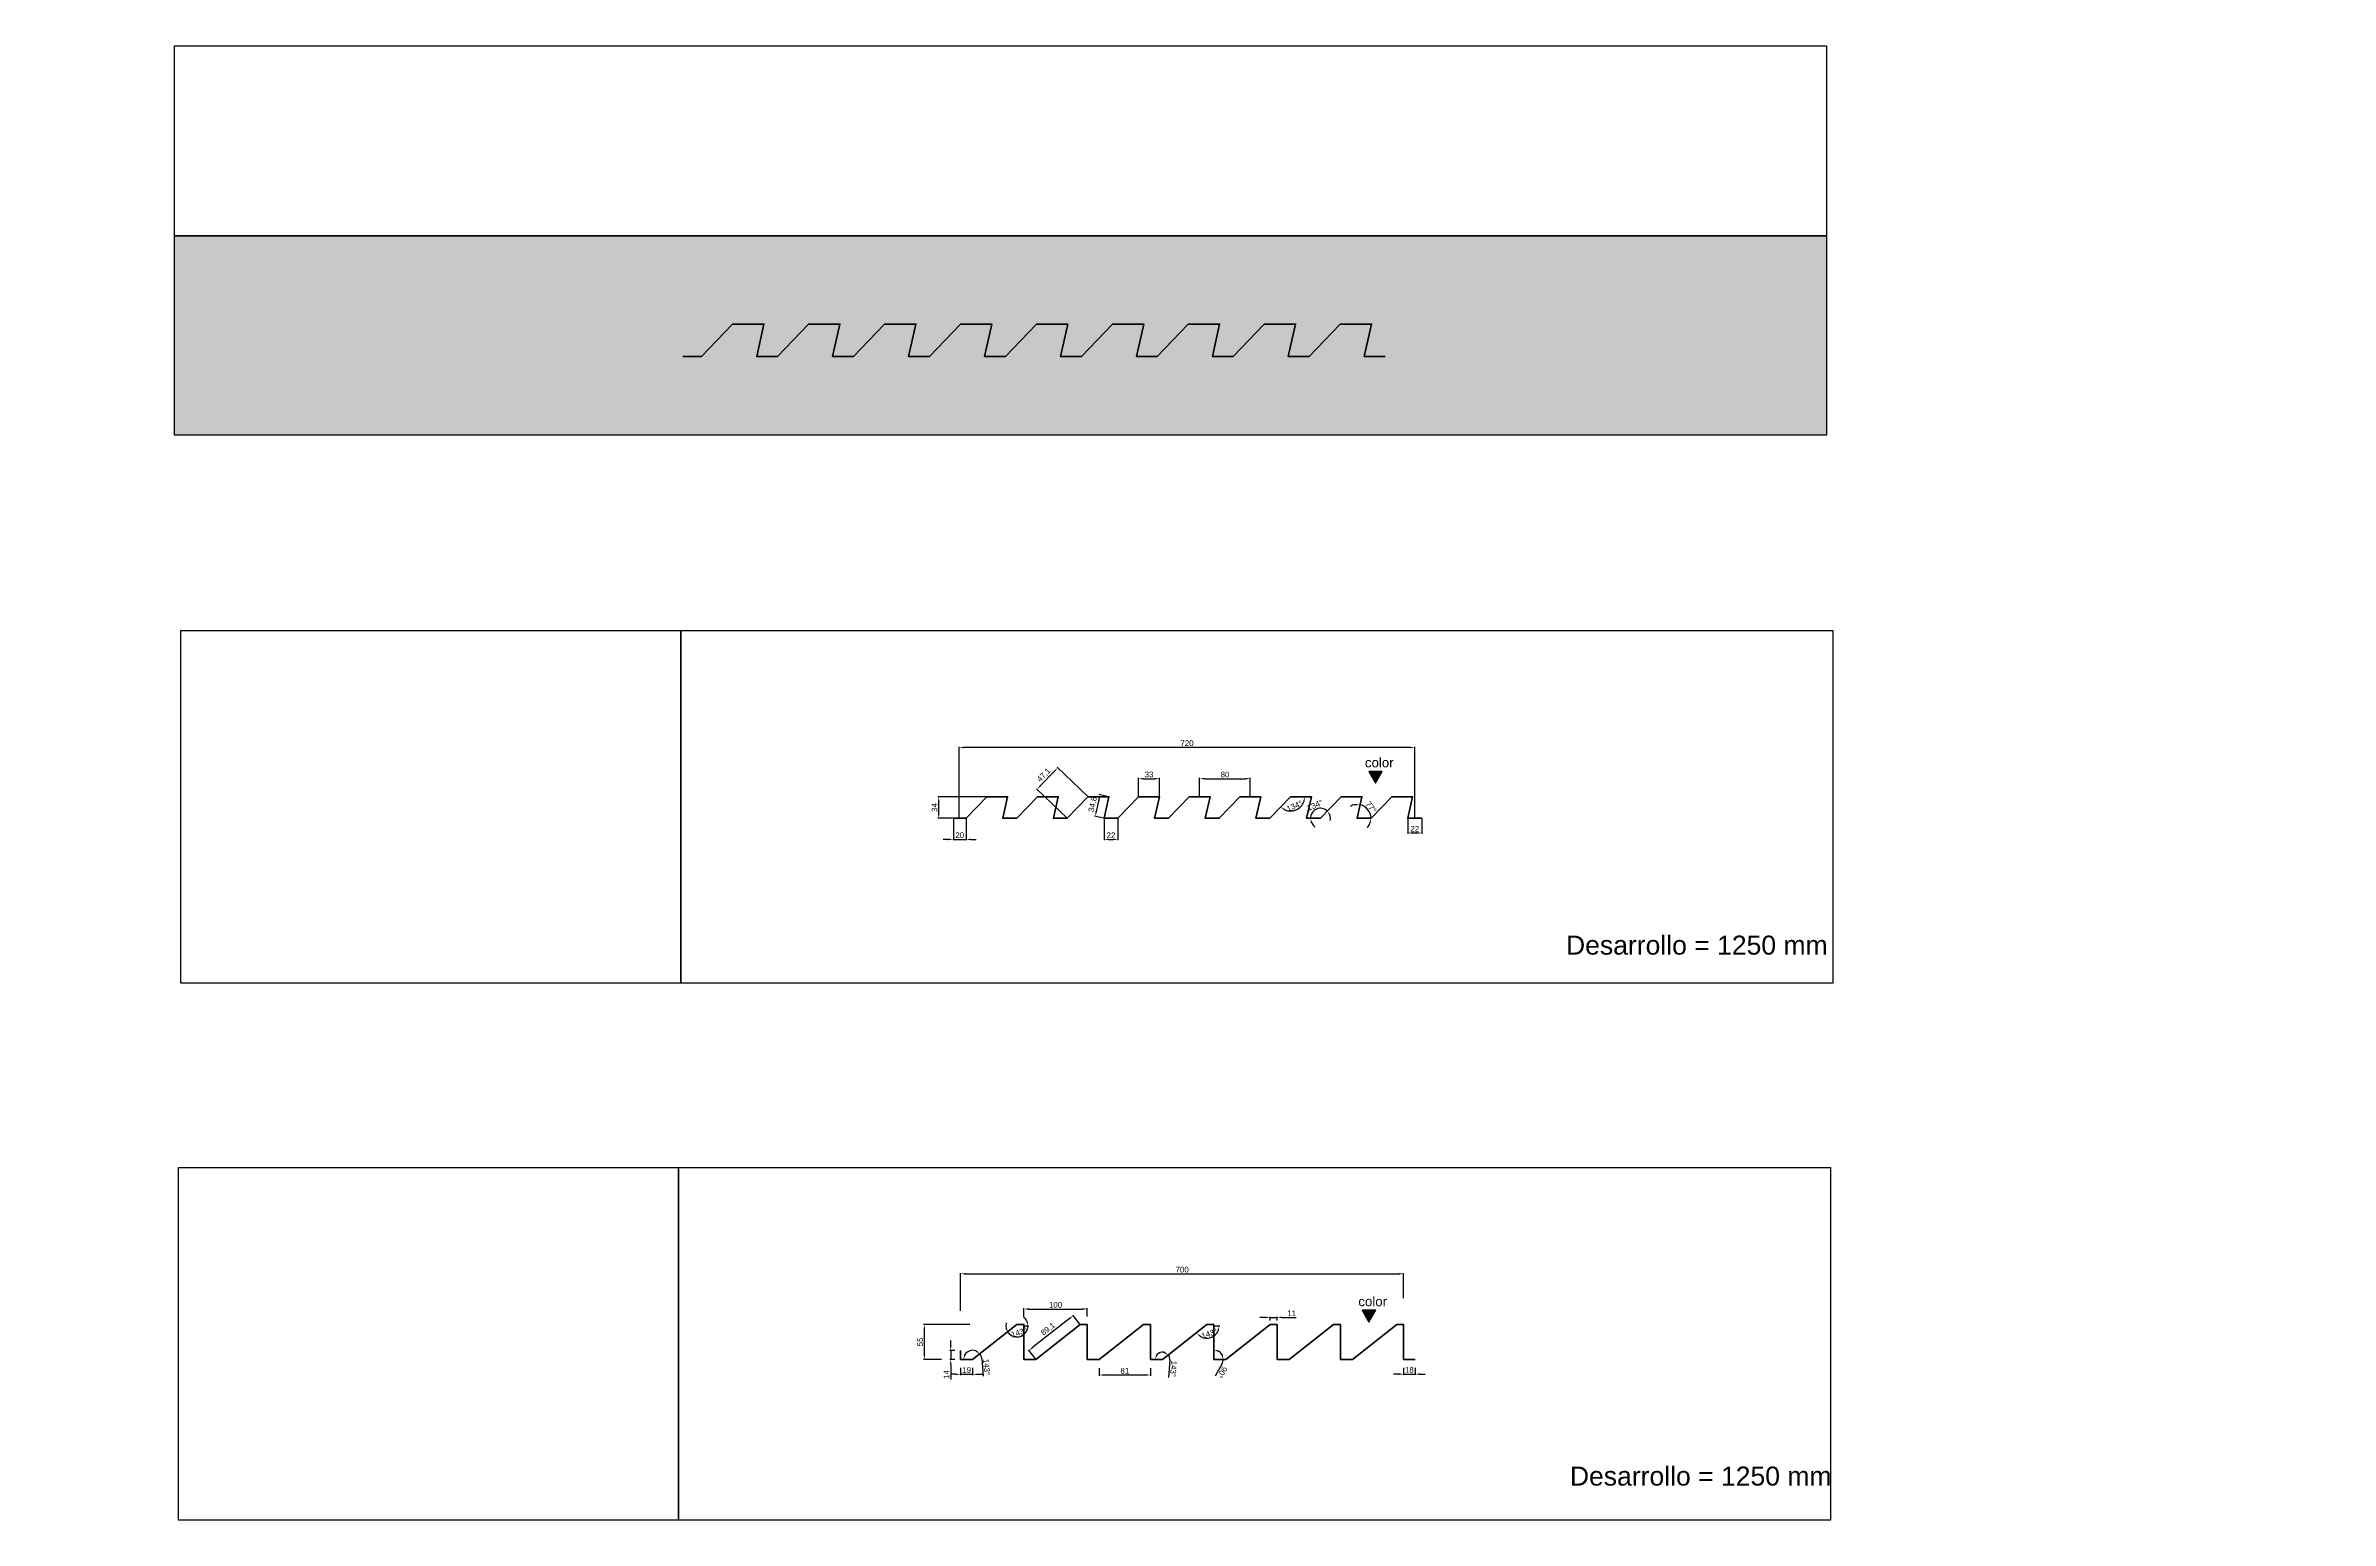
# Model space of a CAD drawing. Header units: millimetres. Extents: x 4334 to 41995838936, y 18500 to 30334.
# Drawn here: x 11554 to 15164, y 27986 to 30316 of the extents above; entities that cross this region are included whole.
import ezdxf

# ---------------------------------------------------------------- set-up
doc = ezdxf.new("R2010")
doc.units = ezdxf.units.MM
doc.layers.add('ANOTACIONES', color=7, linetype='Continuous', plot=False)
for name, color, linetype, lineweight in [('COTAS1', 7, 'Continuous', 0), ('FIBRA NEUTRA', 1, 'Continuous', 40), ('PERFIL ENCABEZADO', 254, 'Continuous', 60), ('RELLENO', 251, 'Continuous', 60)]:
    doc.layers.add(name, color=color, linetype=linetype, lineweight=lineweight)
doc.layers.add('RECUADROS', color=253, linetype='Continuous')
doc.styles.get("Standard").update_dxf_attribs({"font": 'arial.ttf'})
doc.dimstyles.new('ISO-25', dxfattribs={"dimtxt": 9, "dimasz": 8, "dimexe": 1.25, "dimexo": 0.625, "dimgap": 2, "dimtad": 1, "dimdec": 1, "dimtxsty": 'Standard', "dimcen": 2.5, "dimadec": 0, "dimazin": 0, "dimtfac": 1, "dimtdec": 1, "dimtmove": 0, "dimatfit": 3, "dimfxl": 1, "dimarcsym": 0})

# ---------------------------------------------------------------- blocks, each defined once
blk = doc.blocks.new('*D34')
at = {"layer": 'COTAS1', "color": 0, "lineweight": -2, "transparency": 16777216}
for p, q in [((13100, 28308.1), (13100, 28321.1)), ((13108, 28319.8), (13192, 28319.8)), ((13200, 28308.1), (13200, 28321.1))]:
    blk.add_line(p, q, dxfattribs=at)
at = {"layer": 'COTAS1', "color": 0, "transparency": 16777216}
for points in [[(13108, 28321.2), (13108, 28318.5), (13100, 28319.8)], [(13192, 28321.2), (13192, 28318.5), (13200, 28319.8)]]:
    blk.add_solid(points, dxfattribs=at)
at = {"layer": 'Defpoints', "color": 0, "transparency": 16777216}
for p in [(13100, 28307.4), (13200, 28319.8), (13200, 28307.4)]:
    blk.add_point(p, dxfattribs=at)
at = {"layer": 'COTAS1', "color": 0, "transparency": 16777216, "insert": (13150, 28326.4), "char_height": 9, "attachment_point": 5}
blk.add_mtext('100', dxfattribs=at)
blk = doc.blocks.new('*D35')
at = {"layer": 'COTAS1', "color": 0, "lineweight": -2, "transparency": 16777216}
for p, q in [((13000, 28316.8), (13000, 28376.6)), ((13008, 28375.4), (13692, 28375.4)), ((13700, 28336.8), (13700, 28376.6))]:
    blk.add_line(p, q, dxfattribs=at)
at = {"layer": 'COTAS1', "color": 0, "transparency": 16777216}
for points in [[(13008, 28376.7), (13008, 28374.1), (13000, 28375.4)], [(13692, 28376.7), (13692, 28374.1), (13700, 28375.4)]]:
    blk.add_solid(points, dxfattribs=at)
at = {"layer": 'Defpoints', "color": 0, "transparency": 16777216}
for p in [(13700, 28375.4), (13000, 28316.2), (13700, 28336.2)]:
    blk.add_point(p, dxfattribs=at)
at = {"layer": 'COTAS1', "color": 0, "transparency": 16777216, "insert": (13350, 28382), "char_height": 9, "attachment_point": 5}
blk.add_mtext('700', dxfattribs=at)
blk = doc.blocks.new('*D36')
at = {"layer": 'COTAS1', "color": 0, "lineweight": -2, "transparency": 16777216}
for p, q in [((12984.3, 28262.2), (12984.3, 28270.2)), ((12990.6, 28254.2), (12983, 28254.2)), ((12990.6, 28240.2), (12983, 28240.2)), ((12984.3, 28254.2), (12984.3, 28240.2)), ((12984.3, 28232.2), (12984.3, 28208.2))]:
    blk.add_line(p, q, dxfattribs=at)
at = {"layer": 'COTAS1', "color": 0, "transparency": 16777216}
for points in [[(12983, 28262.2), (12985.6, 28262.2), (12984.3, 28254.2)], [(12983, 28232.2), (12985.6, 28232.2), (12984.3, 28240.2)]]:
    blk.add_solid(points, dxfattribs=at)
at = {"layer": 'Defpoints', "color": 0, "transparency": 16777216}
for p in [(12984.3, 28240.2), (12991.2, 28254.2), (12991.2, 28240.2)]:
    blk.add_point(p, dxfattribs=at)
at = {"layer": 'COTAS1', "color": 0, "transparency": 16777216, "insert": (12977.8, 28216.2), "char_height": 9, "attachment_point": 5, "rotation": 90}
blk.add_mtext('14', dxfattribs=at)
blk = doc.blocks.new('*D37')
at = {"layer": 'COTAS1', "color": 0, "lineweight": -2, "transparency": 16777216}
for p, q in [((13014.3, 28295.2), (12941.4, 28295.2)), ((12942.7, 28248.2), (12942.7, 28287.2)), ((12969.8, 28240.2), (12941.4, 28240.2))]:
    blk.add_line(p, q, dxfattribs=at)
at = {"layer": 'COTAS1', "color": 0, "transparency": 16777216}
for points in [[(12941.3, 28287.2), (12944, 28287.2), (12942.7, 28295.2)], [(12941.3, 28248.2), (12944, 28248.2), (12942.7, 28240.2)]]:
    blk.add_solid(points, dxfattribs=at)
at = {"layer": 'Defpoints', "color": 0, "transparency": 16777216}
for p in [(12942.7, 28295.2), (13014.9, 28295.2), (12970.4, 28240.2)]:
    blk.add_point(p, dxfattribs=at)
at = {"layer": 'COTAS1', "color": 0, "transparency": 16777216, "insert": (12936.1, 28267.7), "char_height": 9, "attachment_point": 5, "rotation": 90}
blk.add_mtext('55', dxfattribs=at)
blk = doc.blocks.new('*D38')
at = {"layer": 'COTAS1', "color": 0, "lineweight": -2, "transparency": 16777216}
for p, q in [((13171.6, 28304.4), (13114.1, 28259.3)), ((13188.6, 28295.7), (13177.1, 28310.3)), ((13118.6, 28240.7), (13107.1, 28255.3))]:
    blk.add_line(p, q, dxfattribs=at)
at = {"layer": 'COTAS1', "color": 0, "transparency": 16777216}
for points in [[(13170.8, 28305.4), (13172.4, 28303.3), (13177.9, 28309.3)], [(13113.3, 28260.3), (13115, 28258.2), (13107.8, 28254.3)]]:
    blk.add_solid(points, dxfattribs=at)
at = {"layer": 'Defpoints', "color": 0, "transparency": 16777216}
for p in [(13189, 28295.2), (13107.8, 28254.3), (13119, 28240.2)]:
    blk.add_point(p, dxfattribs=at)
at = {"layer": 'COTAS1', "color": 0, "transparency": 16777216, "insert": (13138.3, 28287.7), "char_height": 9, "attachment_point": 5, "rotation": 38.1406}
blk.add_mtext('89,1', dxfattribs=at)
blk = doc.blocks.new('*D39')
at = {"layer": 'COTAS1', "color": 0, "lineweight": -2, "transparency": 16777216}
for p, q in [((13219, 28226.3), (13219, 28214.3)), ((13227, 28215.6), (13292, 28215.6)), ((13300, 28226.3), (13300, 28214.3))]:
    blk.add_line(p, q, dxfattribs=at)
at = {"layer": 'COTAS1', "color": 0, "transparency": 16777216}
for points in [[(13227, 28216.9), (13227, 28214.2), (13219, 28215.6)], [(13292, 28216.9), (13292, 28214.2), (13300, 28215.6)]]:
    blk.add_solid(points, dxfattribs=at)
at = {"layer": 'Defpoints', "color": 0, "transparency": 16777216}
for p in [(13219, 28226.9), (13300, 28226.9), (13300, 28215.6)]:
    blk.add_point(p, dxfattribs=at)
at = {"layer": 'COTAS1', "color": 0, "transparency": 16777216, "insert": (13259.5, 28222.1), "char_height": 9, "attachment_point": 5}
blk.add_mtext('81', dxfattribs=at)
blk = doc.blocks.new('*D40')
at = {"layer": 'COTAS1', "color": 0, "lineweight": -2, "transparency": 16777216}
for p, q in [((13481, 28306.5), (13473, 28306.5)), ((13489, 28301.4), (13489, 28307.7)), ((13489, 28306.5), (13500, 28306.5)), ((13500, 28301.4), (13500, 28307.7)), ((13508, 28306.5), (13530.3, 28306.5))]:
    blk.add_line(p, q, dxfattribs=at)
at = {"layer": 'COTAS1', "color": 0, "transparency": 16777216}
for points in [[(13481, 28307.8), (13481, 28305.2), (13489, 28306.5)], [(13508, 28307.8), (13508, 28305.2), (13500, 28306.5)]]:
    blk.add_solid(points, dxfattribs=at)
at = {"layer": 'Defpoints', "color": 0, "transparency": 16777216}
for p in [(13500, 28306.5), (13489, 28300.8), (13500, 28300.8)]:
    blk.add_point(p, dxfattribs=at)
at = {"layer": 'COTAS1', "color": 0, "transparency": 16777216, "insert": (13523.1, 28313), "char_height": 9, "attachment_point": 5}
blk.add_mtext('11', dxfattribs=at)
blk = doc.blocks.new('*D41')
at = {"layer": 'COTAS1', "color": 0, "lineweight": -2, "transparency": 16777216}
blk.add_line((13100.6, 28293.2), (13107.8, 28293.2), dxfattribs=at)
for start, end in [(26.3791, 52.7581), (164.3564, 190.7354), (217.1145, 0)]:
    blk.add_arc((13089, 28293.2), 17.5, start, end, dxfattribs=at)
at = {"layer": 'COTAS1', "color": 0, "transparency": 16777216}
for points in [[(13073, 28290.5), (13070.6, 28289.4), (13075, 28282.6)], [(13106, 28301.3), (13103.4, 28300.7), (13106.5, 28293.2)]]:
    blk.add_solid(points, dxfattribs=at)
at = {"layer": 'Defpoints', "color": 0, "transparency": 16777216}
for p in [(13087.4, 28275.7), (13089, 28293.2), (13089, 28293.2), (13100, 28293.2), (13019, 28240.2)]:
    blk.add_point(p, dxfattribs=at)
at = {"layer": 'COTAS1', "color": 0, "transparency": 16777216, "insert": (13092.5, 28282.8), "char_height": 9, "attachment_point": 5, "rotation": 18.5572}
blk.add_mtext('143°', dxfattribs=at)
blk = doc.blocks.new('*D42')
at = {"layer": 'COTAS1', "color": 0, "lineweight": -2, "transparency": 16777216}
blk.add_line((13033.3, 28241.4), (13035.6, 28213.7), dxfattribs=at)
for start, end in [(69.4852, 147.6293), (4.7438, 37.1145)]:
    blk.add_arc((13019, 28240.2), 14.4, start, end, dxfattribs=at)
at = {"layer": 'COTAS1', "color": 0, "transparency": 16777216}
for points in [[(13008.1, 28247.5), (13005.6, 28248.2), (13004.6, 28240.2)], [(13024.8, 28254.7), (13023.2, 28252.6), (13030.4, 28248.8)]]:
    blk.add_solid(points, dxfattribs=at)
at = {"layer": 'Defpoints', "color": 0, "transparency": 16777216}
for p in [(13089, 28293.2), (13000, 28240.2), (13009.3, 28250.8), (13019, 28240.2), (13019, 28240.2)]:
    blk.add_point(p, dxfattribs=at)
at = {"layer": 'COTAS1', "color": 0, "transparency": 16777216, "insert": (13041, 28228.1), "char_height": 9, "attachment_point": 5, "rotation": 274.7438}
blk.add_mtext('143°', dxfattribs=at)
blk = doc.blocks.new('*D43')
at = {"layer": 'COTAS1', "color": 0, "lineweight": -2, "transparency": 16777216}
for p, q in [((12992, 28216.6), (12984, 28216.6)), ((13000, 28226.8), (13000, 28215.3)), ((13000, 28216.6), (13019, 28216.6)), ((13019, 28226.8), (13019, 28215.3)), ((13027, 28216.6), (13035, 28216.6))]:
    blk.add_line(p, q, dxfattribs=at)
at = {"layer": 'COTAS1', "color": 0, "transparency": 16777216}
for points in [[(12992, 28217.9), (12992, 28215.3), (13000, 28216.6)], [(13027, 28217.9), (13027, 28215.3), (13019, 28216.6)]]:
    blk.add_solid(points, dxfattribs=at)
at = {"layer": 'Defpoints', "color": 0, "transparency": 16777216}
for p in [(13000, 28227.5), (13019, 28227.5), (13019, 28216.6)]:
    blk.add_point(p, dxfattribs=at)
at = {"layer": 'COTAS1', "color": 0, "transparency": 16777216, "insert": (13009.5, 28223.2), "char_height": 9, "attachment_point": 5}
blk.add_mtext('19', dxfattribs=at)
blk = doc.blocks.new('*D44')
at = {"layer": 'COTAS1', "color": 0, "lineweight": -2, "transparency": 16777216}
for p, q in [((13692, 28216.8), (13684, 28216.8)), ((13700, 28226.9), (13700, 28215.6)), ((13700, 28216.8), (13718, 28216.8)), ((13718, 28226.9), (13718, 28215.6)), ((13726, 28216.8), (13734, 28216.8))]:
    blk.add_line(p, q, dxfattribs=at)
at = {"layer": 'COTAS1', "color": 0, "transparency": 16777216}
for points in [[(13692, 28218.2), (13692, 28215.5), (13700, 28216.8)], [(13726, 28218.2), (13726, 28215.5), (13718, 28216.8)]]:
    blk.add_solid(points, dxfattribs=at)
at = {"layer": 'Defpoints', "color": 0, "transparency": 16777216}
for p in [(13700, 28227.6), (13718, 28227.6), (13718, 28216.8)]:
    blk.add_point(p, dxfattribs=at)
at = {"layer": 'COTAS1', "color": 0, "transparency": 16777216, "insert": (13709, 28223.4), "char_height": 9, "attachment_point": 5}
blk.add_mtext('18', dxfattribs=at)
blk = doc.blocks.new('*D45')
at = {"layer": 'COTAS1', "color": 0, "lineweight": -2, "transparency": 16777216}
blk.add_line((13413, 28232.5), (13402, 28213.8), dxfattribs=at)
for start, end in [(30.6215, 59.3785), (329.3785, 0)]:
    blk.add_arc((13400, 28240.2), 15.1, start, end, dxfattribs=at)
at = {"layer": 'COTAS1', "color": 0, "transparency": 16777216}
for points in [[(13407.4, 28251.9), (13408.1, 28254.5), (13400, 28255.3)], [(13414.3, 28248.2), (13411.7, 28247.5), (13415.1, 28240.2)]]:
    blk.add_solid(points, dxfattribs=at)
at = {"layer": 'Defpoints', "color": 0, "transparency": 16777216}
for p in [(13400, 28293.2), (13400, 28240.2), (13400, 28240.2), (13407.6, 28253.3), (13419, 28240.2)]:
    blk.add_point(p, dxfattribs=at)
at = {"layer": 'COTAS1', "color": 0, "transparency": 16777216, "insert": (13413.2, 28219.8), "char_height": 9, "attachment_point": 5, "rotation": 239.3785}
blk.add_mtext('90°', dxfattribs=at)
blk = doc.blocks.new('*D46')
at = {"layer": 'COTAS1', "color": 0, "lineweight": -2, "transparency": 16777216}
blk.add_line((13330.4, 28239.5), (13328.7, 28211.7), dxfattribs=at)
for start, end in [(77.7712, 139.3433), (356.4578, 37.1145)]:
    blk.add_arc((13319, 28240.2), 11.5, start, end, dxfattribs=at)
at = {"layer": 'COTAS1', "color": 0, "transparency": 16777216}
for points in [[(13311.5, 28247.2), (13309, 28248.1), (13307.4, 28240.2)], [(13322.1, 28252.6), (13320.7, 28250.3), (13328.1, 28247.1)]]:
    blk.add_solid(points, dxfattribs=at)
at = {"layer": 'Defpoints', "color": 0, "transparency": 16777216}
for p in [(13389, 28293.2), (13300, 28240.2), (13311.2, 28248.7), (13319, 28240.2), (13319, 28240.2)]:
    blk.add_point(p, dxfattribs=at)
at = {"layer": 'COTAS1', "color": 0, "transparency": 16777216, "insert": (13336.2, 28225.2), "char_height": 9, "attachment_point": 5, "rotation": 266.4578}
blk.add_mtext('143°', dxfattribs=at)
blk = doc.blocks.new('*D47')
at = {"layer": 'COTAS1', "color": 0, "lineweight": -2, "transparency": 16777216}
blk.add_line((13400.6, 28293.2), (13409.8, 28293.2), dxfattribs=at)
blk.add_arc((13389, 28293.2), 19.6, 240.6791, 336.4354, dxfattribs=at)
at = {"layer": 'COTAS1', "color": 0, "transparency": 16777216}
for points in [[(13378.5, 28275.1), (13380.3, 28277.1), (13373.4, 28281.4)], [(13405.6, 28285.6), (13408.3, 28285.1), (13408.6, 28293.2)]]:
    blk.add_solid(points, dxfattribs=at)
at = {"layer": 'Defpoints', "color": 0, "transparency": 16777216}
for p in [(13387.2, 28273.7), (13389, 28293.2), (13389, 28293.2), (13400, 28293.2), (13319, 28240.2)]:
    blk.add_point(p, dxfattribs=at)
at = {"layer": 'COTAS1', "color": 0, "transparency": 16777216, "insert": (13393.1, 28280.9), "char_height": 9, "attachment_point": 5, "rotation": 18.5572}
blk.add_mtext('143°', dxfattribs=at)
blk = doc.blocks.new('*D51')
at = {"layer": 'COTAS1', "color": 0, "lineweight": -2, "transparency": 16777216}
for p, q in [((12997.6, 29096), (12997.6, 29208.5)), ((13709.6, 29207.3), (13005.6, 29207.3)), ((13717.6, 29096), (13717.6, 29208.5))]:
    blk.add_line(p, q, dxfattribs=at)
at = {"layer": 'COTAS1', "color": 0, "transparency": 16777216}
for points in [[(13005.6, 29208.6), (13005.6, 29205.9), (12997.6, 29207.3)], [(13709.6, 29208.6), (13709.6, 29205.9), (13717.6, 29207.3)]]:
    blk.add_solid(points, dxfattribs=at)
at = {"layer": 'Defpoints', "color": 0, "transparency": 16777216}
for p in [(12997.6, 29207.3), (12997.6, 29095.4), (13717.6, 29095.4)]:
    blk.add_point(p, dxfattribs=at)
at = {"layer": 'COTAS1', "color": 0, "transparency": 16777216, "insert": (13357.6, 29213.9), "char_height": 9, "attachment_point": 5}
blk.add_mtext('720', dxfattribs=at)
blk = doc.blocks.new('*D195')
at = {"layer": 'COTAS1', "color": 0, "lineweight": -2, "transparency": 16777216}
for p, q in [((13147.9, 29169.4), (13126.4, 29147)), ((13200.8, 29129.8), (13152.6, 29176.1)), ((13168.1, 29095.8), (13119.9, 29142.1))]:
    blk.add_line(p, q, dxfattribs=at)
at = {"layer": 'COTAS1', "color": 0, "transparency": 16777216}
for points in [[(13147, 29170.4), (13148.9, 29168.5), (13153.5, 29175.2)], [(13125.4, 29147.9), (13127.3, 29146.1), (13120.8, 29141.2)]]:
    blk.add_solid(points, dxfattribs=at)
at = {"layer": 'Defpoints', "color": 0, "transparency": 16777216}
for p in [(13120.8, 29141.2), (13201.2, 29129.4), (13168.6, 29095.4)]:
    blk.add_point(p, dxfattribs=at)
at = {"layer": 'COTAS1', "color": 0, "transparency": 16777216, "insert": (13131.8, 29163.4), "char_height": 9, "attachment_point": 5, "rotation": 46.1709}
blk.add_mtext('47,1', dxfattribs=at)
blk = doc.blocks.new('*D196')
at = {"layer": 'COTAS1', "color": 0, "lineweight": -2, "transparency": 16777216}
for p, q in [((13281.2, 29130), (13281.2, 29159.2)), ((13289.2, 29157.9), (13306.2, 29157.9)), ((13314.2, 29130), (13314.2, 29159.2))]:
    blk.add_line(p, q, dxfattribs=at)
at = {"layer": 'COTAS1', "color": 0, "transparency": 16777216}
for points in [[(13289.2, 29159.3), (13289.2, 29156.6), (13281.2, 29157.9)], [(13306.2, 29159.3), (13306.2, 29156.6), (13314.2, 29157.9)]]:
    blk.add_solid(points, dxfattribs=at)
at = {"layer": 'Defpoints', "color": 0, "transparency": 16777216}
for p in [(13314.2, 29157.9), (13281.2, 29129.4), (13314.2, 29129.4)]:
    blk.add_point(p, dxfattribs=at)
at = {"layer": 'COTAS1', "color": 0, "transparency": 16777216, "insert": (13297.7, 29164.5), "char_height": 9, "attachment_point": 5}
blk.add_mtext('33', dxfattribs=at)
blk = doc.blocks.new('*D197')
at = {"layer": 'COTAS1', "color": 0, "lineweight": -2, "transparency": 16777216}
for p, q in [((13377.7, 29130), (13377.7, 29159.2)), ((13385.7, 29157.9), (13449.7, 29157.9)), ((13457.7, 29130), (13457.7, 29159.2))]:
    blk.add_line(p, q, dxfattribs=at)
at = {"layer": 'COTAS1', "color": 0, "transparency": 16777216}
for points in [[(13385.7, 29159.3), (13385.7, 29156.6), (13377.7, 29157.9)], [(13449.7, 29159.3), (13449.7, 29156.6), (13457.7, 29157.9)]]:
    blk.add_solid(points, dxfattribs=at)
at = {"layer": 'Defpoints', "color": 0, "transparency": 16777216}
for p in [(13457.7, 29157.9), (13377.7, 29129.4), (13457.7, 29129.4)]:
    blk.add_point(p, dxfattribs=at)
at = {"layer": 'COTAS1', "color": 0, "transparency": 16777216, "insert": (13417.7, 29164.5), "char_height": 9, "attachment_point": 5}
blk.add_mtext('80', dxfattribs=at)
blk = doc.blocks.new('*D198')
at = {"layer": 'COTAS1', "color": 0, "lineweight": -2, "transparency": 16777216}
for p, q in [((13226.6, 29094.8), (13226.6, 29060.7)), ((13234.6, 29061.9), (13240.6, 29061.9)), ((13248.6, 29094.8), (13248.6, 29060.7))]:
    blk.add_line(p, q, dxfattribs=at)
at = {"layer": 'COTAS1', "color": 0, "transparency": 16777216}
for points in [[(13234.6, 29063.3), (13234.6, 29060.6), (13226.6, 29061.9)], [(13240.6, 29063.3), (13240.6, 29060.6), (13248.6, 29061.9)]]:
    blk.add_solid(points, dxfattribs=at)
at = {"layer": 'Defpoints', "color": 0, "transparency": 16777216}
for p in [(13226.6, 29095.4), (13248.6, 29095.4), (13248.6, 29061.9)]:
    blk.add_point(p, dxfattribs=at)
at = {"layer": 'COTAS1', "color": 0, "transparency": 16777216, "insert": (13237.6, 29068.5), "char_height": 9, "attachment_point": 5}
blk.add_mtext('22', dxfattribs=at)
blk = doc.blocks.new('*D199')
at = {"layer": 'COTAS1', "color": 0, "lineweight": -2, "transparency": 16777216}
for p, q in [((12980.6, 29061.9), (12972.6, 29061.9)), ((12988.6, 29094.8), (12988.6, 29060.7)), ((12988.6, 29061.9), (13008.6, 29061.9)), ((13008.6, 29094.8), (13008.6, 29060.7)), ((13016.6, 29061.9), (13024.6, 29061.9))]:
    blk.add_line(p, q, dxfattribs=at)
at = {"layer": 'COTAS1', "color": 0, "transparency": 16777216}
for points in [[(12980.6, 29063.3), (12980.6, 29060.6), (12988.6, 29061.9)], [(13016.6, 29063.3), (13016.6, 29060.6), (13008.6, 29061.9)]]:
    blk.add_solid(points, dxfattribs=at)
at = {"layer": 'Defpoints', "color": 0, "transparency": 16777216}
for p in [(12988.6, 29095.4), (13008.6, 29095.4), (13008.6, 29061.9)]:
    blk.add_point(p, dxfattribs=at)
at = {"layer": 'COTAS1', "color": 0, "transparency": 16777216, "insert": (12998.6, 29068.5), "char_height": 9, "attachment_point": 5}
blk.add_mtext('20', dxfattribs=at)
blk = doc.blocks.new('*D200')
at = {"layer": 'COTAS1', "color": 0, "lineweight": -2, "transparency": 16777216}
blk.add_arc((13521.2, 29129.4), 22.5, 246.6341, 339.5367, dxfattribs=at)
at = {"layer": 'COTAS1', "color": 0, "transparency": 16777216}
for points in [[(13511.5, 29107.6), (13513, 29109.8), (13505.6, 29113.2)], [(13541, 29121.8), (13543.6, 29121.3), (13543.7, 29129.4)]]:
    blk.add_solid(points, dxfattribs=at)
at = {"layer": 'Defpoints', "color": 0, "transparency": 16777216}
for p in [(13521.2, 29129.4), (13521.2, 29129.4), (13521.5, 29106.9), (13554.2, 29129.4), (13488.6, 29095.4)]:
    blk.add_point(p, dxfattribs=at)
at = {"layer": 'COTAS1', "color": 0, "transparency": 16777216, "insert": (13527.5, 29114.8), "char_height": 9, "attachment_point": 5, "rotation": 23.0854}
blk.add_mtext('134°', dxfattribs=at)
blk = doc.blocks.new('*D201')
at = {"layer": 'COTAS1', "color": 0, "lineweight": -2, "transparency": 16777216}
for start, end in [(46.1709, 180), (347.6023, 16.8866), (209.2843, 238.5686)]:
    blk.add_arc((13568.6, 29095.4), 15.8, start, end, dxfattribs=at)
at = {"layer": 'COTAS1', "color": 0, "transparency": 16777216}
for points in [[(13582.6, 29099.3), (13584.8, 29100.7), (13579.5, 29106.8)], [(13553.5, 29087.3), (13556.1, 29088), (13552.7, 29095.4)]]:
    blk.add_solid(points, dxfattribs=at)
at = {"layer": 'Defpoints', "color": 0, "transparency": 16777216}
for p in [(13568.4, 29111.2), (13601.2, 29129.4), (13546.6, 29095.4), (13568.6, 29095.4), (13568.6, 29095.4)]:
    blk.add_point(p, dxfattribs=at)
at = {"layer": 'COTAS1', "color": 0, "transparency": 16777216, "insert": (13559.8, 29116), "char_height": 9, "attachment_point": 5, "rotation": 23.0854}
blk.add_mtext('134°', dxfattribs=at)
blk = doc.blocks.new('*D202')
at = {"layer": 'COTAS1', "color": 0, "lineweight": -2, "transparency": 16777216}
for p, q in [((13040.6, 29129.4), (12964.2, 29129.4)), ((12965.4, 29103.4), (12965.4, 29121.4)), ((12987.9, 29095.4), (12964.2, 29095.4))]:
    blk.add_line(p, q, dxfattribs=at)
at = {"layer": 'COTAS1', "color": 0, "transparency": 16777216}
for points in [[(12964.1, 29121.4), (12966.7, 29121.4), (12965.4, 29129.4)], [(12964.1, 29103.4), (12966.7, 29103.4), (12965.4, 29095.4)]]:
    blk.add_solid(points, dxfattribs=at)
at = {"layer": 'Defpoints', "color": 0, "transparency": 16777216}
for p in [(12965.4, 29129.4), (13041.2, 29129.4), (12988.6, 29095.4)]:
    blk.add_point(p, dxfattribs=at)
at = {"layer": 'COTAS1', "color": 0, "transparency": 16777216, "insert": (12958.8, 29112.4), "char_height": 9, "attachment_point": 5, "rotation": 90}
blk.add_mtext('34', dxfattribs=at)
blk = doc.blocks.new('*D203')
at = {"layer": 'COTAS1', "color": 0, "lineweight": -2, "transparency": 16777216}
for p, q in [((13233.6, 29129.5), (13219, 29132.8)), ((13226, 29095.5), (13211.4, 29098.8)), ((13218.5, 29124.7), (13214.4, 29106.3))]:
    blk.add_line(p, q, dxfattribs=at)
at = {"layer": 'COTAS1', "color": 0, "transparency": 16777216}
for points in [[(13213.1, 29106.6), (13215.7, 29106.1), (13212.6, 29098.5)], [(13217.2, 29125), (13219.8, 29124.4), (13220.3, 29132.5)]]:
    blk.add_solid(points, dxfattribs=at)
at = {"layer": 'Defpoints', "color": 0, "transparency": 16777216}
for p in [(13212.6, 29098.5), (13234.2, 29129.4), (13226.6, 29095.4)]:
    blk.add_point(p, dxfattribs=at)
at = {"layer": 'COTAS1', "color": 0, "transparency": 16777216, "insert": (13209.2, 29117.2), "char_height": 9, "attachment_point": 5, "rotation": 77.3388}
blk.add_mtext('34,8', dxfattribs=at)
blk = doc.blocks.new('Color superior')
at = {"layer": 'ANOTACIONES'}
h = blk.add_hatch(color=256, dxfattribs=at)
h.dxf.hatch_style = 1
h.paths.add_polyline_path([(10.7, 18.6), (-10.7, 18.6), (0, 0)])
blk.add_lwpolyline([(0, 0), (10.7, 18.6), (-10.7, 18.6)], close=True, dxfattribs=at)
at = {"layer": 'ANOTACIONES', "insert": (-16.7, 40.1), "char_height": 15, "attachment_point": 1}
blk.add_mtext_dynamic_manual_height_columns('color', width=249.804, gutter_width=75, heights=[0], dxfattribs=at)
blk = doc.blocks.new('*D466')
at = {"layer": 'COTAS1', "color": 0, "lineweight": -2, "transparency": 16777216}
for p, q in [((13706.6, 29094.8), (13706.6, 29071)), ((13714.6, 29072.2), (13720.6, 29072.2)), ((13728.6, 29094.8), (13728.6, 29071))]:
    blk.add_line(p, q, dxfattribs=at)
at = {"layer": 'COTAS1', "color": 0, "transparency": 16777216}
for points in [[(13714.6, 29073.6), (13714.6, 29070.9), (13706.6, 29072.2)], [(13720.6, 29073.6), (13720.6, 29070.9), (13728.6, 29072.2)]]:
    blk.add_solid(points, dxfattribs=at)
at = {"layer": 'Defpoints', "color": 0, "transparency": 16777216}
for p in [(13706.6, 29095.4), (13728.6, 29095.4), (13728.6, 29072.2)]:
    blk.add_point(p, dxfattribs=at)
at = {"layer": 'COTAS1', "color": 0, "transparency": 16777216, "insert": (13717.6, 29078.7), "char_height": 9, "attachment_point": 5}
blk.add_mtext('22', dxfattribs=at)
blk = doc.blocks.new('*D467')
at = {"layer": 'COTAS1', "color": 0, "lineweight": -2, "transparency": 16777216}
for start, end in [(98.5791, 119.8193), (0, 77.3388), (317.5195, 338.7598)]:
    blk.add_arc((13626.6, 29095.4), 21.7, start, end, dxfattribs=at)
at = {"layer": 'COTAS1', "color": 0, "transparency": 16777216}
for points in [[(13623.4, 29118.2), (13623.3, 29115.5), (13631.3, 29116.6)], [(13645.5, 29087.8), (13648.1, 29087.3), (13648.3, 29095.4)]]:
    blk.add_solid(points, dxfattribs=at)
at = {"layer": 'Defpoints', "color": 0, "transparency": 16777216}
for p in [(13634.2, 29129.4), (13646.1, 29104.8), (13626.6, 29095.4), (13626.6, 29095.4), (13648.6, 29095.4)]:
    blk.add_point(p, dxfattribs=at)
at = {"layer": 'COTAS1', "color": 0, "transparency": 16777216, "insert": (13648.6, 29113), "char_height": 9, "attachment_point": 5, "rotation": 308.6694}
blk.add_mtext('77°', dxfattribs=at)

msp = doc.modelspace()

# ---------------------------------------------------------------- hatches: boundary and pattern name
at = {"layer": 'RELLENO'}
h = msp.add_hatch(color=256, dxfattribs=at)
h.dxf.hatch_style = 1
h.paths.add_polyline_path([(14368.44, 29700.95), (14368.44, 30015.61), (11758.06, 30015.61), (11758.06, 29700.95)])

# ---------------------------------------------------------------- linework, layer by layer
at = {"layer": 'FIBRA NEUTRA'}
for points in [[(13728.57, 29095.41), (13706.57, 29095.41), (13714.21, 29129.41), (13681.21, 29129.41), (13648.57, 29095.41), (13626.57, 29095.41), (13634.21, 29129.41), (13601.21, 29129.41), (13568.57, 29095.41), (13546.57, 29095.41), (13554.21, 29129.41), (13521.21, 29129.41), (13488.57, 29095.41), (13466.57, 29095.41), (13474.21, 29129.41), (13441.21, 29129.41), (13408.57, 29095.41), (13386.57, 29095.41), (13394.21, 29129.41), (13361.21, 29129.41), (13328.57, 29095.41), (13306.57, 29095.41), (13314.21, 29129.41), (13281.21, 29129.41), (13248.57, 29095.41), (13226.57, 29095.41), (13234.21, 29129.41), (13201.21, 29129.41), (13168.57, 29095.41), (13146.57, 29095.41), (13154.21, 29129.41), (13121.21, 29129.41), (13088.57, 29095.41), (13066.57, 29095.41), (13074.21, 29129.41), (13041.21, 29129.41), (13008.57, 29095.41), (12988.57, 29095.41)], [(13000, 28254.18), (13000, 28240.18), (13018.95, 28240.18), (13089, 28295.18), (13100, 28295.18), (13100, 28240.18), (13118.95, 28240.18), (13189, 28295.18), (13200, 28295.18), (13200, 28240.18), (13218.95, 28240.18), (13289, 28295.18), (13300, 28295.18), (13300, 28240.18), (13318.95, 28240.18), (13389, 28295.18), (13400, 28295.18), (13400, 28240.18), (13418.95, 28240.18), (13489, 28295.18), (13500, 28295.18), (13500, 28240.18), (13518.95, 28240.18), (13589, 28295.18), (13600, 28295.18), (13600, 28240.18), (13618.95, 28240.18), (13689, 28295.18), (13700, 28295.18), (13700, 28240.18), (13718, 28240.18)]]:
    msp.add_lwpolyline(points, dxfattribs=at)
at = {"layer": 'PERFIL ENCABEZADO'}
msp.add_lwpolyline([(13670.8, 29825.39), (13637.8, 29825.39), (13649.26, 29876.39), (13599.76, 29876.39), (13550.8, 29825.39), (13517.8, 29825.39), (13529.26, 29876.39), (13479.76, 29876.39), (13430.8, 29825.39), (13397.8, 29825.39), (13409.26, 29876.39), (13359.76, 29876.39), (13310.8, 29825.39), (13277.8, 29825.39), (13289.26, 29876.39), (13239.76, 29876.39), (13190.8, 29825.39), (13157.8, 29825.39), (13169.26, 29876.39), (13119.76, 29876.39), (13070.8, 29825.39), (13037.8, 29825.39), (13049.26, 29876.39), (12999.76, 29876.39), (12950.8, 29825.39), (12917.8, 29825.39), (12929.26, 29876.39), (12879.76, 29876.39), (12830.8, 29825.39), (12797.8, 29825.39), (12809.26, 29876.39), (12759.76, 29876.39), (12710.8, 29825.39), (12677.8, 29825.39), (12689.26, 29876.39), (12639.76, 29876.39), (12590.8, 29825.39), (12560.8, 29825.39)], dxfattribs=at)
at = {"layer": 'RECUADROS'}
for points in [[(11758.06, 30316.38), (14368.44, 30316.38), (14368.44, 30015.61), (11758.06, 30015.61)], [(11758.06, 30015.61), (14368.44, 30015.61), (14368.44, 29700.95), (11758.06, 29700.95)]]:
    msp.add_lwpolyline(points, close=True, dxfattribs=at)
at = {"layer": 'RECUADROS', "color": 0, "lineweight": 30}
for points in [[(11767.57, 29392.39), (12557.68, 29392.39), (12557.68, 28834.94), (11767.57, 28834.94)], [(12557.68, 29392.39), (14377.95, 29392.39), (14377.95, 28834.94), (12557.68, 28834.94)], [(11764.2, 28543.31), (12554.31, 28543.31), (12554.31, 27985.85), (11764.2, 27985.85)], [(12554.31, 28543.31), (14374.57, 28543.31), (14374.57, 27985.85), (12554.31, 27985.85)]]:
    msp.add_lwpolyline(points, close=True, dxfattribs=at)

# ---------------------------------------------------------------- block references
at = {"layer": 'ANOTACIONES'}
for p in [(13655.52, 29150.78), (13645.13, 28299.15)]:
    msp.add_blockref('Color superior', p, dxfattribs=at)

# ---------------------------------------------------------------- texts
at = {"layer": 'ANOTACIONES', "char_height": 30, "attachment_point": 1}
for insert in [(13956.6, 28909.91), (13962.74, 28070.76)]:
    msp.add_mtext_dynamic_manual_height_columns('Desarrollo = 1250 mm', width=6765.1618, gutter_width=150, heights=[0], dxfattribs=dict(at, insert=insert))

# ---------------------------------------------------------------- dimensions: what is measured, and where the dimension line sits
at = {"layer": 'COTAS1'}
for base, p1, p2, picture, middle in [((12997.57, 29207.26), (13717.57, 29095.41), (12997.57, 29095.41), '*D51', (13357.57, 29213.85)), ((13314.21, 29157.94), (13281.21, 29129.41), (13314.21, 29129.41), '*D196', (13297.71, 29164.54)), ((13457.71, 29157.94), (13377.71, 29129.41), (13457.71, 29129.41), '*D197', (13417.71, 29164.54)), ((13008.57, 29061.94), (12988.57, 29095.41), (13008.57, 29095.41), '*D199', (12998.57, 29068.54)), ((13248.57, 29061.94), (13226.57, 29095.41), (13248.57, 29095.41), '*D198', (13237.57, 29068.46)), ((13728.57, 29072.23), (13706.57, 29095.41), (13728.57, 29095.41), '*D466', (13717.57, 29078.75)), ((13700, 28375.39), (13000, 28316.22), (13700, 28336.22), '*D35', (13350, 28381.98)), ((13200, 28319.83), (13100, 28307.44), (13200, 28307.44), '*D34', (13150, 28326.43)), ((13500, 28306.49), (13489, 28300.77), (13500, 28300.77), '*D40', (13523.15, 28313.01)), ((13018.9543, 28216.5997), (12999.996, 28227.4525), (13018.9543, 28227.4525), '*D43', (13009.4752, 28223.1948)), ((13299.996, 28215.552), (13218.9543, 28226.9286), (13299.996, 28226.9286), '*D39', (13259.4752, 28222.1472)), ((13718, 28216.84), (13700, 28227.57), (13718, 28227.57), '*D44', (13709, 28223.43))]:
    dim = msp.add_linear_dim(base=base, p1=p1, p2=p2, dimstyle='ISO-25', dxfattribs=at)
    dim.commit()
    dim.dimension.update_dxf_attribs({"geometry": picture, "text_midpoint": middle})
for p1, p2, distance, picture, middle in [((13201.21, 29129.41), (13168.57, 29095.41), -66.16, '*D195', (13131.82, 29163.35)), ((13234.21, 29129.41), (13226.57, 29095.41), -14.3, '*D203', (13209.21, 29117.16)), ((13189, 28295.18), (13118.95, 28240.18), -17.99, '*D38', (13138.29, 28287.66))]:
    dim = msp.add_aligned_dim(p1=p1, p2=p2, distance=distance, dimstyle='ISO-25', dxfattribs=at)
    dim.commit()
    dim.dimension.update_dxf_attribs({"geometry": picture, "text_midpoint": middle})
for base, p1, p2, picture, middle in [((12965.42, 29129.41), (12988.57, 29095.41), (13041.21, 29129.41), '*D202', (12958.82, 29112.41)), ((12942.67, 28295.18), (12970.4, 28240.18), (13014.9, 28295.18), '*D37', (12936.09, 28267.68)), ((12984.29, 28240.18), (12991.2, 28254.18), (12991.2, 28240.18), '*D36', (12977.77, 28216.18))]:
    dim = msp.add_linear_dim(base=base, p1=p1, p2=p2, angle=90, dimstyle='ISO-25', dxfattribs=at)
    dim.commit()
    dim.dimension.update_dxf_attribs({"geometry": picture, "text_midpoint": middle})
for base, line1, line2, picture, middle in [((13521.52, 29106.89), ((13554.21, 29129.41), (13521.21, 29129.41)), ((13521.21, 29129.41), (13488.57, 29095.41)), '*D200', (13527.45, 29114.76)), ((13568.36, 29111.23), ((13601.21, 29129.41), (13568.57, 29095.41)), ((13568.57, 29095.41), (13546.57, 29095.41)), '*D201', (13559.78, 29116.03)), ((13646.12, 29104.85), ((13626.57, 29095.41), (13634.21, 29129.41)), ((13648.57, 29095.41), (13626.57, 29095.41)), '*D467', (13648.59, 29113.03)), ((13087.39, 28275.72), ((13089, 28293.18), (13100, 28293.18)), ((13018.95, 28240.18), (13089, 28293.18)), '*D41', (13092.48, 28282.82)), ((13009.28, 28250.78), ((13018.95, 28240.18), (13089, 28293.18)), ((13000, 28240.18), (13018.95, 28240.18)), '*D42', (13040.98, 28228.06)), ((13311.19, 28248.69), ((13300, 28240.18), (13318.95, 28240.18)), ((13318.95, 28240.18), (13389, 28293.18)), '*D46', (13336.17, 28225.19)), ((13387.2, 28273.67), ((13389, 28293.18), (13400, 28293.18)), ((13318.95, 28240.18), (13389, 28293.18)), '*D47', (13393.13, 28280.86)), ((13407.57, 28253.3), ((13400, 28293.18), (13400, 28240.18)), ((13400, 28240.18), (13418.95, 28240.18)), '*D45', (13413.19, 28219.79))]:
    dim = msp.add_angular_dim_2l(base=base, line1=line1, line2=line2, dimstyle='ISO-25', dxfattribs=at)
    dim.commit()
    dim.dimension.update_dxf_attribs({"geometry": picture, "text_midpoint": middle})

doc.saveas('drawing.dxf')
